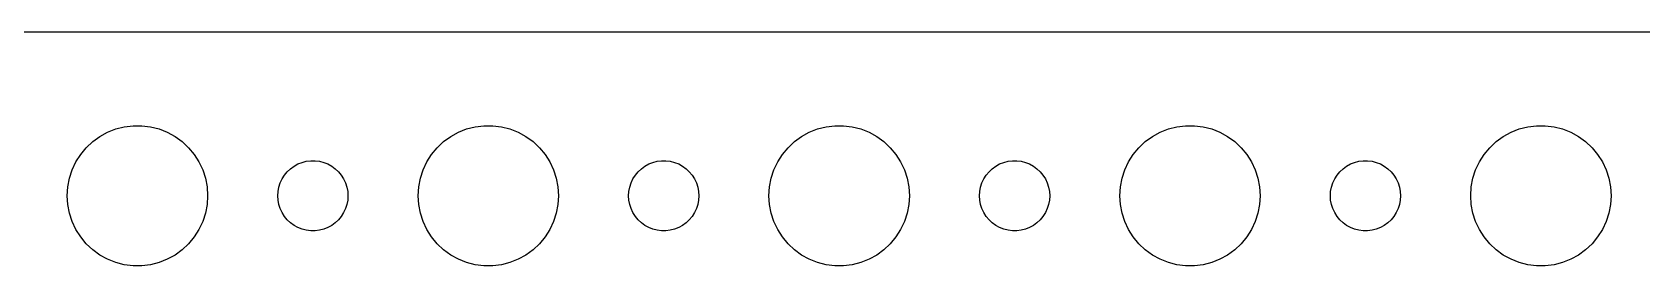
# Model space of a CAD drawing. Header units: metres. Extents: x -127 to 127, y -127 to 127.
# Drawn here: x -4.5 to 64.3, y 117 to 127 of the extents above; entities that cross this region are included whole.
import ezdxf

# ---------------------------------------------------------------- set-up
doc = ezdxf.new("R2010")
doc.units = ezdxf.units.M

msp = doc.modelspace()

# ---------------------------------------------------------------- linework, layer by layer
for p, q in [((122.314, 126.99), (-122.314, 126.99)), ((-1.91226, 122.312), (-1.60747, 122.533)), ((-1.60747, 122.533), (-1.27733, 122.714)), ((-1.27733, 122.714), (-0.92705, 122.853)), ((-0.92705, 122.853), (-0.56213, 122.947)), ((-0.56213, 122.947), (-0.18837, 122.994)), ((-0.18837, 122.994), (0.18837, 122.994)), ((0.18837, 122.994), (0.56213, 122.947)), ((0.56213, 122.947), (0.92705, 122.853)), ((0.92705, 122.853), (1.27733, 122.714)), ((1.27733, 122.714), (1.60747, 122.533)), ((1.60747, 122.533), (1.91226, 122.312)), ((13.0877, 122.312), (13.3925, 122.533)), ((13.3925, 122.533), (13.7227, 122.714)), ((13.7227, 122.714), (14.0729, 122.853)), ((14.0729, 122.853), (14.4379, 122.947)), ((14.4379, 122.947), (14.8116, 122.994)), ((14.8116, 122.994), (15.1884, 122.994)), ((15.1884, 122.994), (15.5621, 122.947)), ((15.5621, 122.947), (15.927, 122.853)), ((15.927, 122.853), (16.2773, 122.714)), ((16.2773, 122.714), (16.6075, 122.533)), ((16.6075, 122.533), (16.9123, 122.312)), ((28.0877, 122.312), (28.3925, 122.533)), ((28.3925, 122.533), (28.7227, 122.714)), ((28.7227, 122.714), (29.0729, 122.853)), ((29.0729, 122.853), (29.4379, 122.947)), ((29.4379, 122.947), (29.8116, 122.994)), ((29.8116, 122.994), (30.1884, 122.994)), ((30.1884, 122.994), (30.5621, 122.947)), ((30.5621, 122.947), (30.927, 122.853)), ((30.927, 122.853), (31.2773, 122.714)), ((31.2773, 122.714), (31.6075, 122.533)), ((31.6075, 122.533), (31.9123, 122.312)), ((43.0877, 122.312), (43.3925, 122.533)), ((43.3925, 122.533), (43.7227, 122.714)), ((43.7227, 122.714), (44.0729, 122.853)), ((44.0729, 122.853), (44.4379, 122.947)), ((44.4379, 122.947), (44.8116, 122.994)), ((44.8116, 122.994), (45.1884, 122.994)), ((45.1884, 122.994), (45.5621, 122.947)), ((45.5621, 122.947), (45.927, 122.853)), ((45.927, 122.853), (46.2773, 122.714)), ((46.2773, 122.714), (46.6075, 122.533)), ((46.6075, 122.533), (46.9123, 122.312)), ((58.0877, 122.312), (58.3925, 122.533)), ((58.3925, 122.533), (58.7227, 122.714)), ((58.7227, 122.714), (59.0729, 122.853)), ((59.0729, 122.853), (59.4379, 122.947)), ((59.4379, 122.947), (59.8116, 122.994)), ((59.8116, 122.994), (60.1884, 122.994)), ((60.1884, 122.994), (60.5621, 122.947)), ((60.5621, 122.947), (60.927, 122.853)), ((60.927, 122.853), (61.2773, 122.714)), ((61.2773, 122.714), (61.6075, 122.533)), ((61.6075, 122.533), (61.9123, 122.312)), ((-2.42705, 121.763), (-2.1869, 122.054)), ((-2.1869, 122.054), (-1.91226, 122.312)), ((1.91226, 122.312), (2.1869, 122.054)), ((2.1869, 122.054), (2.42705, 121.763)), ((12.5729, 121.763), (12.8131, 122.054)), ((12.8131, 122.054), (13.0877, 122.312)), ((16.9123, 122.312), (17.1869, 122.054)), ((17.1869, 122.054), (17.427, 121.763)), ((27.5729, 121.763), (27.8131, 122.054)), ((27.8131, 122.054), (28.0877, 122.312)), ((31.9123, 122.312), (32.1869, 122.054)), ((32.1869, 122.054), (32.427, 121.763)), ((42.5729, 121.763), (42.8131, 122.054)), ((42.8131, 122.054), (43.0877, 122.312)), ((46.9123, 122.312), (47.1869, 122.054)), ((47.1869, 122.054), (47.427, 121.763)), ((57.5729, 121.763), (57.8131, 122.054)), ((57.8131, 122.054), (58.0877, 122.312)), ((61.9123, 122.312), (62.1869, 122.054)), ((62.1869, 122.054), (62.427, 121.763)), ((-2.78932, 121.104), (-2.62891, 121.445)), ((-2.62891, 121.445), (-2.42705, 121.763)), ((2.42705, 121.763), (2.62891, 121.445)), ((2.62891, 121.445), (2.78932, 121.104)), ((6.40654, 121.027), (6.54385, 121.156)), ((6.54385, 121.156), (6.69626, 121.266)), ((6.69626, 121.266), (6.86133, 121.357)), ((6.86133, 121.357), (7.03647, 121.427)), ((7.03647, 121.427), (7.21892, 121.473)), ((7.21892, 121.473), (7.40581, 121.497)), ((7.40581, 121.497), (7.59418, 121.497)), ((7.59418, 121.497), (7.78107, 121.473)), ((7.78107, 121.473), (7.96352, 121.427)), ((7.96352, 121.427), (8.13866, 121.357)), ((8.13866, 121.357), (8.30373, 121.266)), ((8.30373, 121.266), (8.45613, 121.156)), ((8.45613, 121.156), (8.59344, 121.027)), ((12.2107, 121.104), (12.3711, 121.445)), ((12.3711, 121.445), (12.5729, 121.763)), ((17.427, 121.763), (17.6289, 121.445)), ((17.6289, 121.445), (17.7893, 121.104)), ((21.4065, 121.027), (21.5439, 121.156)), ((21.5439, 121.156), (21.6963, 121.266)), ((21.6963, 121.266), (21.8613, 121.357)), ((21.8613, 121.357), (22.0365, 121.427)), ((22.0365, 121.427), (22.2189, 121.473)), ((22.2189, 121.473), (22.4058, 121.497)), ((22.4058, 121.497), (22.5942, 121.497)), ((22.5942, 121.497), (22.7811, 121.473)), ((22.7811, 121.473), (22.9635, 121.427)), ((22.9635, 121.427), (23.1387, 121.357)), ((23.1387, 121.357), (23.3037, 121.266)), ((23.3037, 121.266), (23.4561, 121.156)), ((23.4561, 121.156), (23.5934, 121.027)), ((27.2107, 121.104), (27.3711, 121.445)), ((27.3711, 121.445), (27.5729, 121.763)), ((32.427, 121.763), (32.6289, 121.445)), ((32.6289, 121.445), (32.7893, 121.104)), ((36.4065, 121.027), (36.5439, 121.156)), ((36.5439, 121.156), (36.6963, 121.266)), ((36.6963, 121.266), (36.8613, 121.357)), ((36.8613, 121.357), (37.0365, 121.427)), ((37.0365, 121.427), (37.2189, 121.473)), ((37.2189, 121.473), (37.4058, 121.497)), ((37.4058, 121.497), (37.5942, 121.497)), ((37.5942, 121.497), (37.7811, 121.473)), ((37.7811, 121.473), (37.9635, 121.427)), ((37.9635, 121.427), (38.1387, 121.357)), ((38.1387, 121.357), (38.3037, 121.266)), ((38.3037, 121.266), (38.4561, 121.156)), ((38.4561, 121.156), (38.5934, 121.027)), ((42.2107, 121.104), (42.3711, 121.445)), ((42.3711, 121.445), (42.5729, 121.763)), ((47.427, 121.763), (47.6289, 121.445)), ((47.6289, 121.445), (47.7893, 121.104)), ((51.4065, 121.027), (51.5439, 121.156)), ((51.5439, 121.156), (51.6963, 121.266)), ((51.6963, 121.266), (51.8613, 121.357)), ((51.8613, 121.357), (52.0365, 121.427)), ((52.0365, 121.427), (52.2189, 121.473)), ((52.2189, 121.473), (52.4058, 121.497)), ((52.4058, 121.497), (52.5942, 121.497)), ((52.5942, 121.497), (52.7811, 121.473)), ((52.7811, 121.473), (52.9635, 121.427)), ((52.9635, 121.427), (53.1387, 121.357)), ((53.1387, 121.357), (53.3037, 121.266)), ((53.3037, 121.266), (53.4561, 121.156)), ((53.4561, 121.156), (53.5934, 121.027)), ((57.2107, 121.104), (57.3711, 121.445)), ((57.3711, 121.445), (57.5729, 121.763)), ((62.427, 121.763), (62.6289, 121.445)), ((62.6289, 121.445), (62.7893, 121.104)), ((-2.97633, 120.376), (-2.90575, 120.746)), ((-2.90575, 120.746), (-2.78932, 121.104)), ((2.78932, 121.104), (2.90575, 120.746)), ((2.90575, 120.746), (2.97633, 120.376)), ((6.04712, 120.373), (6.10533, 120.552)), ((6.10533, 120.552), (6.18553, 120.723)), ((6.18553, 120.723), (6.28647, 120.882)), ((6.28647, 120.882), (6.40654, 121.027)), ((8.59344, 121.027), (8.71352, 120.882)), ((8.71352, 120.882), (8.81445, 120.723)), ((8.81445, 120.723), (8.89465, 120.552)), ((8.89465, 120.552), (8.95287, 120.373)), ((12.0237, 120.376), (12.0942, 120.746)), ((12.0942, 120.746), (12.2107, 121.104)), ((17.7893, 121.104), (17.9057, 120.746)), ((17.9057, 120.746), (17.9763, 120.376)), ((21.0471, 120.373), (21.1053, 120.552)), ((21.1053, 120.552), (21.1855, 120.723)), ((21.1855, 120.723), (21.2865, 120.882)), ((21.2865, 120.882), (21.4065, 121.027)), ((23.5934, 121.027), (23.7135, 120.882)), ((23.7135, 120.882), (23.8145, 120.723)), ((23.8145, 120.723), (23.8947, 120.552)), ((23.8947, 120.552), (23.9529, 120.373)), ((27.0237, 120.376), (27.0942, 120.746)), ((27.0942, 120.746), (27.2107, 121.104)), ((32.7893, 121.104), (32.9057, 120.746)), ((32.9057, 120.746), (32.9763, 120.376)), ((36.0471, 120.373), (36.1053, 120.552)), ((36.1053, 120.552), (36.1855, 120.723)), ((36.1855, 120.723), (36.2865, 120.882)), ((36.2865, 120.882), (36.4065, 121.027)), ((38.5934, 121.027), (38.7135, 120.882)), ((38.7135, 120.882), (38.8145, 120.723)), ((38.8145, 120.723), (38.8947, 120.552)), ((38.8947, 120.552), (38.9529, 120.373)), ((42.0237, 120.376), (42.0942, 120.746)), ((42.0942, 120.746), (42.2107, 121.104)), ((47.7893, 121.104), (47.9057, 120.746)), ((47.9057, 120.746), (47.9763, 120.376)), ((51.0471, 120.373), (51.1053, 120.552)), ((51.1053, 120.552), (51.1855, 120.723)), ((51.1855, 120.723), (51.2865, 120.882)), ((51.2865, 120.882), (51.4065, 121.027)), ((53.5934, 121.027), (53.7135, 120.882)), ((53.7135, 120.882), (53.8145, 120.723)), ((53.8145, 120.723), (53.8947, 120.552)), ((53.8947, 120.552), (53.9529, 120.373)), ((57.0237, 120.376), (57.0942, 120.746)), ((57.0942, 120.746), (57.2107, 121.104)), ((62.7893, 121.104), (62.9057, 120.746)), ((62.9057, 120.746), (62.9763, 120.376)), ((-3, 120), (-2.97633, 120.376)), ((-2.97633, 119.624), (-3, 120)), ((2.97633, 120.376), (3, 120)), ((3, 120), (2.97633, 119.624)), ((6, 120), (6.01183, 120.188)), ((6.01183, 119.812), (6, 120)), ((6.01183, 120.188), (6.04712, 120.373)), ((6.04712, 119.627), (6.01183, 119.812)), ((8.95287, 120.373), (8.98816, 120.188)), ((8.98816, 119.812), (8.95287, 119.627)), ((8.98816, 120.188), (9, 120)), ((9, 120), (8.98816, 119.812)), ((12, 120), (12.0237, 120.376)), ((12.0237, 119.624), (12, 120)), ((17.9763, 120.376), (18, 120)), ((18, 120), (17.9763, 119.624)), ((21, 120), (21.0118, 120.188)), ((21.0118, 119.812), (21, 120)), ((21.0118, 120.188), (21.0471, 120.373)), ((21.0471, 119.627), (21.0118, 119.812)), ((23.9529, 120.373), (23.9882, 120.188)), ((23.9882, 119.812), (23.9529, 119.627)), ((23.9882, 120.188), (24, 120)), ((24, 120), (23.9882, 119.812)), ((27, 120), (27.0237, 120.376)), ((27.0237, 119.624), (27, 120)), ((32.9763, 120.376), (33, 120)), ((33, 120), (32.9763, 119.624)), ((36, 120), (36.0118, 120.188)), ((36.0118, 119.812), (36, 120)), ((36.0118, 120.188), (36.0471, 120.373)), ((36.0471, 119.627), (36.0118, 119.812)), ((38.9529, 120.373), (38.9882, 120.188)), ((38.9882, 119.812), (38.9529, 119.627)), ((38.9882, 120.188), (39, 120)), ((39, 120), (38.9882, 119.812)), ((42, 120), (42.0237, 120.376)), ((42.0237, 119.624), (42, 120)), ((47.9763, 120.376), (48, 120)), ((48, 120), (47.9763, 119.624)), ((51, 120), (51.0118, 120.188)), ((51.0118, 119.812), (51, 120)), ((51.0118, 120.188), (51.0471, 120.373)), ((51.0471, 119.627), (51.0118, 119.812)), ((53.9529, 120.373), (53.9882, 120.188)), ((53.9882, 119.812), (53.9529, 119.627)), ((53.9882, 120.188), (54, 120)), ((54, 120), (53.9882, 119.812)), ((57, 120), (57.0237, 120.376)), ((57.0237, 119.624), (57, 120)), ((62.9763, 120.376), (63, 120)), ((63, 120), (62.9763, 119.624)), ((-2.90575, 119.254), (-2.97633, 119.624)), ((-2.78932, 118.896), (-2.90575, 119.254)), ((2.90575, 119.254), (2.78932, 118.896)), ((2.97633, 119.624), (2.90575, 119.254)), ((6.10533, 119.448), (6.04712, 119.627)), ((6.18553, 119.277), (6.10533, 119.448)), ((6.28647, 119.118), (6.18553, 119.277)), ((6.40654, 118.973), (6.28647, 119.118)), ((8.71352, 119.118), (8.59344, 118.973)), ((8.81445, 119.277), (8.71352, 119.118)), ((8.89465, 119.448), (8.81445, 119.277)), ((8.95287, 119.627), (8.89465, 119.448)), ((12.0942, 119.254), (12.0237, 119.624)), ((12.2107, 118.896), (12.0942, 119.254)), ((17.9057, 119.254), (17.7893, 118.896)), ((17.9763, 119.624), (17.9057, 119.254)), ((21.1053, 119.448), (21.0471, 119.627)), ((21.1855, 119.277), (21.1053, 119.448)), ((21.2865, 119.118), (21.1855, 119.277)), ((21.4065, 118.973), (21.2865, 119.118)), ((23.7135, 119.118), (23.5934, 118.973)), ((23.8145, 119.277), (23.7135, 119.118)), ((23.8947, 119.448), (23.8145, 119.277)), ((23.9529, 119.627), (23.8947, 119.448)), ((27.0942, 119.254), (27.0237, 119.624)), ((27.2107, 118.896), (27.0942, 119.254)), ((32.9057, 119.254), (32.7893, 118.896)), ((32.9763, 119.624), (32.9057, 119.254)), ((36.1053, 119.448), (36.0471, 119.627)), ((36.1855, 119.277), (36.1053, 119.448)), ((36.2865, 119.118), (36.1855, 119.277)), ((36.4065, 118.973), (36.2865, 119.118)), ((38.7135, 119.118), (38.5934, 118.973)), ((38.8145, 119.277), (38.7135, 119.118)), ((38.8947, 119.448), (38.8145, 119.277)), ((38.9529, 119.627), (38.8947, 119.448)), ((42.0942, 119.254), (42.0237, 119.624)), ((42.2107, 118.896), (42.0942, 119.254)), ((47.9057, 119.254), (47.7893, 118.896)), ((47.9763, 119.624), (47.9057, 119.254)), ((51.1053, 119.448), (51.0471, 119.627)), ((51.1855, 119.277), (51.1053, 119.448)), ((51.2865, 119.118), (51.1855, 119.277)), ((51.4065, 118.973), (51.2865, 119.118)), ((53.7135, 119.118), (53.5934, 118.973)), ((53.8145, 119.277), (53.7135, 119.118)), ((53.8947, 119.448), (53.8145, 119.277)), ((53.9529, 119.627), (53.8947, 119.448)), ((57.0942, 119.254), (57.0237, 119.624)), ((57.2107, 118.896), (57.0942, 119.254)), ((62.9057, 119.254), (62.7893, 118.896)), ((62.9763, 119.624), (62.9057, 119.254)), ((-2.62891, 118.555), (-2.78932, 118.896)), ((-2.42705, 118.237), (-2.62891, 118.555)), ((2.62891, 118.555), (2.42705, 118.237)), ((2.78932, 118.896), (2.62891, 118.555)), ((6.54385, 118.844), (6.40654, 118.973)), ((6.69626, 118.734), (6.54385, 118.844)), ((6.86133, 118.643), (6.69626, 118.734)), ((7.03647, 118.573), (6.86133, 118.643)), ((7.21892, 118.527), (7.03647, 118.573)), ((7.40581, 118.503), (7.21892, 118.527)), ((7.59418, 118.503), (7.40581, 118.503)), ((7.78107, 118.527), (7.59418, 118.503)), ((7.96352, 118.573), (7.78107, 118.527)), ((8.13866, 118.643), (7.96352, 118.573)), ((8.30373, 118.734), (8.13866, 118.643)), ((8.45613, 118.844), (8.30373, 118.734)), ((8.59344, 118.973), (8.45613, 118.844)), ((12.3711, 118.555), (12.2107, 118.896)), ((12.5729, 118.237), (12.3711, 118.555)), ((17.6289, 118.555), (17.427, 118.237)), ((17.7893, 118.896), (17.6289, 118.555)), ((21.5439, 118.844), (21.4065, 118.973)), ((21.6963, 118.734), (21.5439, 118.844)), ((21.8613, 118.643), (21.6963, 118.734)), ((22.0365, 118.573), (21.8613, 118.643)), ((22.2189, 118.527), (22.0365, 118.573)), ((22.4058, 118.503), (22.2189, 118.527)), ((22.5942, 118.503), (22.4058, 118.503)), ((22.7811, 118.527), (22.5942, 118.503)), ((22.9635, 118.573), (22.7811, 118.527)), ((23.1387, 118.643), (22.9635, 118.573)), ((23.3037, 118.734), (23.1387, 118.643)), ((23.4561, 118.844), (23.3037, 118.734)), ((23.5934, 118.973), (23.4561, 118.844)), ((27.3711, 118.555), (27.2107, 118.896)), ((27.5729, 118.237), (27.3711, 118.555)), ((32.6289, 118.555), (32.427, 118.237)), ((32.7893, 118.896), (32.6289, 118.555)), ((36.5439, 118.844), (36.4065, 118.973)), ((36.6963, 118.734), (36.5439, 118.844)), ((36.8613, 118.643), (36.6963, 118.734)), ((37.0365, 118.573), (36.8613, 118.643)), ((37.2189, 118.527), (37.0365, 118.573)), ((37.4058, 118.503), (37.2189, 118.527)), ((37.5942, 118.503), (37.4058, 118.503)), ((37.7811, 118.527), (37.5942, 118.503)), ((37.9635, 118.573), (37.7811, 118.527)), ((38.1387, 118.643), (37.9635, 118.573)), ((38.3037, 118.734), (38.1387, 118.643)), ((38.4561, 118.844), (38.3037, 118.734)), ((38.5934, 118.973), (38.4561, 118.844)), ((42.3711, 118.555), (42.2107, 118.896)), ((42.5729, 118.237), (42.3711, 118.555)), ((47.6289, 118.555), (47.427, 118.237)), ((47.7893, 118.896), (47.6289, 118.555)), ((51.5439, 118.844), (51.4065, 118.973)), ((51.6963, 118.734), (51.5439, 118.844)), ((51.8613, 118.643), (51.6963, 118.734)), ((52.0365, 118.573), (51.8613, 118.643)), ((52.2189, 118.527), (52.0365, 118.573)), ((52.4058, 118.503), (52.2189, 118.527)), ((52.5942, 118.503), (52.4058, 118.503)), ((52.7811, 118.527), (52.5942, 118.503)), ((52.9635, 118.573), (52.7811, 118.527)), ((53.1387, 118.643), (52.9635, 118.573)), ((53.3037, 118.734), (53.1387, 118.643)), ((53.4561, 118.844), (53.3037, 118.734)), ((53.5934, 118.973), (53.4561, 118.844)), ((57.3711, 118.555), (57.2107, 118.896)), ((57.5729, 118.237), (57.3711, 118.555)), ((62.6289, 118.555), (62.427, 118.237)), ((62.7893, 118.896), (62.6289, 118.555)), ((-2.1869, 117.946), (-2.42705, 118.237)), ((-1.91226, 117.688), (-2.1869, 117.946)), ((-1.60747, 117.467), (-1.91226, 117.688)), ((1.91226, 117.688), (1.60747, 117.467)), ((2.1869, 117.946), (1.91226, 117.688)), ((2.42705, 118.237), (2.1869, 117.946)), ((12.8131, 117.946), (12.5729, 118.237)), ((13.0877, 117.688), (12.8131, 117.946)), ((13.3925, 117.467), (13.0877, 117.688)), ((16.9123, 117.688), (16.6075, 117.467)), ((17.1869, 117.946), (16.9123, 117.688)), ((17.427, 118.237), (17.1869, 117.946)), ((27.8131, 117.946), (27.5729, 118.237)), ((28.0877, 117.688), (27.8131, 117.946)), ((28.3925, 117.467), (28.0877, 117.688)), ((31.9123, 117.688), (31.6075, 117.467)), ((32.1869, 117.946), (31.9123, 117.688)), ((32.427, 118.237), (32.1869, 117.946)), ((42.8131, 117.946), (42.5729, 118.237)), ((43.0877, 117.688), (42.8131, 117.946)), ((43.3925, 117.467), (43.0877, 117.688)), ((46.9123, 117.688), (46.6075, 117.467)), ((47.1869, 117.946), (46.9123, 117.688)), ((47.427, 118.237), (47.1869, 117.946)), ((57.8131, 117.946), (57.5729, 118.237)), ((58.0877, 117.688), (57.8131, 117.946)), ((58.3925, 117.467), (58.0877, 117.688)), ((61.9123, 117.688), (61.6075, 117.467)), ((62.1869, 117.946), (61.9123, 117.688)), ((62.427, 118.237), (62.1869, 117.946)), ((-1.27733, 117.286), (-1.60747, 117.467)), ((-0.92705, 117.147), (-1.27733, 117.286)), ((-0.56213, 117.053), (-0.92705, 117.147)), ((-0.18837, 117.006), (-0.56213, 117.053)), ((0.18837, 117.006), (-0.18837, 117.006)), ((0.56213, 117.053), (0.18837, 117.006)), ((0.92705, 117.147), (0.56213, 117.053)), ((1.27733, 117.286), (0.92705, 117.147)), ((1.60747, 117.467), (1.27733, 117.286)), ((13.7227, 117.286), (13.3925, 117.467)), ((14.0729, 117.147), (13.7227, 117.286)), ((14.4379, 117.053), (14.0729, 117.147)), ((14.8116, 117.006), (14.4379, 117.053)), ((15.1884, 117.006), (14.8116, 117.006)), ((15.5621, 117.053), (15.1884, 117.006)), ((15.927, 117.147), (15.5621, 117.053)), ((16.2773, 117.286), (15.927, 117.147)), ((16.6075, 117.467), (16.2773, 117.286)), ((28.7227, 117.286), (28.3925, 117.467)), ((29.0729, 117.147), (28.7227, 117.286)), ((29.4379, 117.053), (29.0729, 117.147)), ((29.8116, 117.006), (29.4379, 117.053)), ((30.1884, 117.006), (29.8116, 117.006)), ((30.5621, 117.053), (30.1884, 117.006)), ((30.927, 117.147), (30.5621, 117.053)), ((31.2773, 117.286), (30.927, 117.147)), ((31.6075, 117.467), (31.2773, 117.286)), ((43.7227, 117.286), (43.3925, 117.467)), ((44.0729, 117.147), (43.7227, 117.286)), ((44.4379, 117.053), (44.0729, 117.147)), ((44.8116, 117.006), (44.4379, 117.053)), ((45.1884, 117.006), (44.8116, 117.006)), ((45.5621, 117.053), (45.1884, 117.006)), ((45.927, 117.147), (45.5621, 117.053)), ((46.2773, 117.286), (45.927, 117.147)), ((46.6075, 117.467), (46.2773, 117.286)), ((58.7227, 117.286), (58.3925, 117.467)), ((59.0729, 117.147), (58.7227, 117.286)), ((59.4379, 117.053), (59.0729, 117.147)), ((59.8116, 117.006), (59.4379, 117.053)), ((60.1884, 117.006), (59.8116, 117.006)), ((60.5621, 117.053), (60.1884, 117.006)), ((60.927, 117.147), (60.5621, 117.053)), ((61.2773, 117.286), (60.927, 117.147)), ((61.6075, 117.467), (61.2773, 117.286))]:
    msp.add_line(p, q)

doc.saveas('drawing.dxf')
